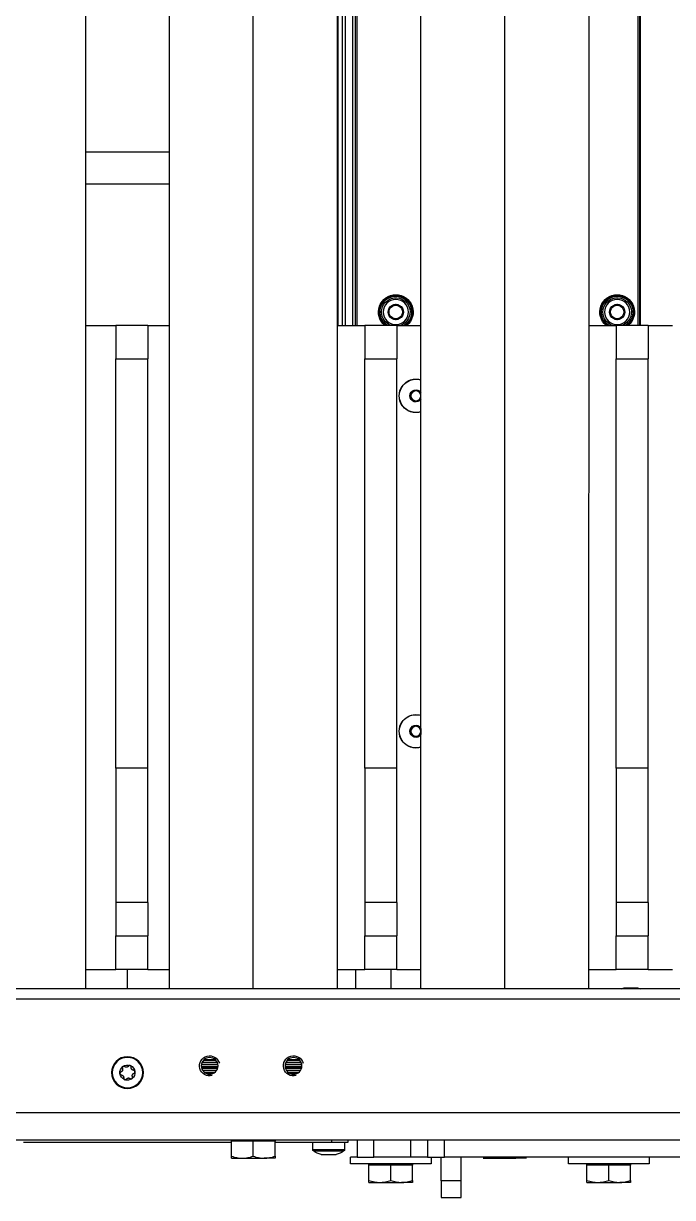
# Model space of a CAD drawing. Header units: millimetres. Extents: x -187347 to 135007, y -6415 to 292048.
# Drawn here: x -50336.9 to -50143.4, y 29559.1 to 29909.1 of the extents above; entities that cross this region are included whole.
import ezdxf

# ---------------------------------------------------------------- set-up
doc = ezdxf.new("R2010")
doc.units = ezdxf.units.MM
doc.header["$LTSCALE"] = 100
doc.layers.get('0').update_dxf_attribs({"lineweight": 18})
doc.layers.add('Layout CAT2', color=6, linetype='Continuous')

# ---------------------------------------------------------------- blocks, each defined once
blk = doc.blocks.new('25g245g2fd')
at = {"color": 0}
for p, q in [((21466.97, -2666.44), (21466.97, -2661.44)), ((21466.97, -2661.44), (21472.97, -2661.44)), ((21472.97, -2661.44), (21472.97, -2666.44)), ((21445.47, -2665.94), (21448.72, -2665.94)), ((21445.47, -2666.52), (21445.47, -2671.04)), ((21448.72, -2665.94), (21455.22, -2665.94)), ((21451.97, -2666.52), (21451.97, -2671.04)), ((21458.47, -2665.94), (21455.22, -2665.94)), ((21458.47, -2666.52), (21458.47, -2671.04)), ((21466.97, -2666.44), (21466.97, -2673.44)), ((21472.97, -2666.44), (21466.97, -2666.44)), ((21472.97, -2666.44), (21472.97, -2673.44)), ((21510.47, -2665.94), (21513.72, -2665.94)), ((21510.47, -2666.52), (21510.47, -2671.04)), ((21513.72, -2665.94), (21520.22, -2665.94)), ((21516.97, -2666.52), (21516.97, -2671.04)), ((21523.47, -2665.94), (21520.22, -2665.94)), ((21523.47, -2666.52), (21523.47, -2671.04)), ((21404.47, -2673.18), (21407.72, -2673.18)), ((21404.47, -2673.76), (21404.47, -2678.28)), ((21407.72, -2673.18), (21414.22, -2673.18)), ((21410.97, -2673.76), (21410.97, -2678.28)), ((21417.47, -2673.18), (21414.22, -2673.18)), ((21417.47, -2673.76), (21417.47, -2678.28)), ((21463.97, -2671.44), (21439.97, -2671.44)), ((21439.97, -2671.44), (21439.97, -2673.44)), ((21441.97, -2673.44), (21439.97, -2673.44)), ((21441.97, -2673.44), (21446.97, -2673.44)), ((21441.97, -2678.68), (21441.97, -2673.44)), ((21445.47, -2671.04), (21445.47, -2671.44)), ((21448.72, -2671.04), (21445.47, -2671.04)), ((21457.97, -2673.44), (21446.97, -2673.44)), ((21446.97, -2673.44), (21446.97, -2678.68)), ((21451.97, -2671.04), (21448.72, -2671.04)), ((21455.22, -2671.04), (21451.97, -2671.04)), ((21458.47, -2671.04), (21455.22, -2671.04)), ((21462.97, -2673.44), (21457.97, -2673.44)), ((21457.97, -2673.44), (21457.97, -2678.68)), ((21458.47, -2671.44), (21458.47, -2671.04)), ((21462.97, -2673.44), (21467.97, -2673.44)), ((21462.97, -2678.68), (21462.97, -2673.44)), ((21463.97, -2673.44), (21463.97, -2671.44)), ((21545.97, -2673.44), (21467.97, -2673.44)), ((21467.97, -2673.44), (21467.97, -2678.68)), ((21479.47, -2673.18), (21482.72, -2673.18)), ((21482.72, -2673.18), (21489.22, -2673.18)), ((21492.47, -2673.18), (21489.22, -2673.18)), ((21528.97, -2671.44), (21504.97, -2671.44)), ((21504.97, -2671.44), (21504.97, -2673.44)), ((21510.47, -2671.04), (21510.47, -2671.44)), ((21513.72, -2671.04), (21510.47, -2671.04)), ((21516.97, -2671.04), (21513.72, -2671.04)), ((21520.22, -2671.04), (21516.97, -2671.04)), ((21523.47, -2671.04), (21520.22, -2671.04)), ((21523.47, -2671.44), (21523.47, -2671.04)), ((21528.97, -2673.44), (21528.97, -2671.44)), ((21428.72, -2675.72), (21438.22, -2675.72)), ((21428.72, -2675.72), (21428.72, -2677.94)), ((21428.93, -2675.33), (21438.02, -2675.33)), ((21431.22, -2674.24), (21431.52, -2674.24)), ((21431.52, -2674.24), (21433.47, -2674.24)), ((21433.47, -2674.24), (21435.42, -2674.24)), ((21435.42, -2674.24), (21435.72, -2674.24)), ((21438.22, -2677.94), (21438.22, -2675.72)), ((21080.97, -2678.68), (21890.97, -2678.67)), ((21342.47, -2677.94), (21404.47, -2677.94)), ((21404.47, -2678.28), (21404.47, -2678.68)), ((21407.72, -2678.28), (21404.47, -2678.28)), ((21410.97, -2678.28), (21407.72, -2678.28)), ((21414.22, -2678.28), (21410.97, -2678.28)), ((21417.47, -2678.28), (21414.22, -2678.28)), ((21417.47, -2677.94), (21434.3, -2677.94)), ((21417.47, -2678.68), (21417.47, -2678.28)), ((21428.72, -2677.94), (21433.47, -2677.94)), ((21434.3, -2677.94), (21439.3, -2677.94)), ((21434.3, -2678.68), (21434.3, -2677.94)), ((21439.3, -2677.94), (21439.3, -2678.68)), ((21880.96, -2686.67), (21090.98, -2686.68)), ((21396.68, -2698.6), (21399.36, -2698.6)), ((21421.58, -2698.6), (21424.36, -2698.6)), ((21400.46, -2700.48), (21395.48, -2700.48)), ((21400.44, -2701.08), (21395.5, -2701.08)), ((21400.42, -2700.19), (21395.52, -2700.19)), ((21400.35, -2699.91), (21395.59, -2699.91)), ((21400.27, -2701.65), (21395.67, -2701.65)), ((21400.06, -2699.31), (21395.88, -2699.31)), ((21399.55, -2698.74), (21396.39, -2698.74)), ((21425.46, -2700.48), (21420.48, -2700.48)), ((21425.44, -2701.08), (21420.5, -2701.08)), ((21420.52, -2700.19), (21425.42, -2700.19)), ((21425.35, -2699.91), (21420.59, -2699.91)), ((21425.27, -2701.65), (21420.67, -2701.65)), ((21425.06, -2699.31), (21420.88, -2699.31)), ((21424.55, -2698.74), (21421.39, -2698.74)), ((21399.91, -2702.25), (21396.03, -2702.25)), ((21399.64, -2702.53), (21396.3, -2702.53)), ((21396.33, -2702.56), (21399.61, -2702.56)), ((21396.33, -2702.56), (21399.61, -2702.56)), ((21424.91, -2702.25), (21421.03, -2702.25)), ((21424.64, -2702.53), (21421.3, -2702.53)), ((21421.33, -2702.56), (21424.61, -2702.56)), ((21421.33, -2702.56), (21424.61, -2702.56)), ((21083.97, -2720.68), (21887.97, -2720.67)), ((21889.47, -2723.67), (21082.47, -2723.68)), ((21360.98, -3362.68), (21360.97, -2723.68)), ((21373.47, -2723.68), (21373.47, -2729.44)), ((21385.97, -2723.68), (21385.98, -3362.68)), ((21410.97, -2723.68), (21410.98, -3362.68)), ((21435.98, -3362.68), (21435.97, -2723.68)), ((21441.47, -2729.44), (21441.47, -2723.68)), ((21451.97, -2729.44), (21451.97, -2723.68)), ((21460.97, -2723.68), (21460.98, -3362.68)), ((21485.97, -2723.68), (21485.98, -3362.68)), ((21510.98, -3362.68), (21510.97, -2723.68)), ((21521.22, -2723.88), (21521.46, -2723.88)), ((21523.35, -2723.88), (21521.46, -2723.88)), ((21525.35, -2723.88), (21523.35, -2723.88)), ((21525.72, -2723.88), (21525.35, -2723.88)), ((21360.97, -2729.44), (21370.01, -2729.44)), ((21379.53, -2729.44), (21370, -2729.44)), ((21370, -2729.44), (21370, -2739.44)), ((21379.53, -2729.44), (21385.97, -2729.44)), ((21379.53, -2729.44), (21379.53, -2739.44)), ((21435.98, -2729.44), (21444.21, -2729.44)), ((21453.74, -2729.44), (21444.21, -2729.44)), ((21444.21, -2729.44), (21444.21, -2739.44)), ((21453.74, -2729.44), (21460.98, -2729.44)), ((21453.74, -2729.44), (21453.74, -2739.44)), ((21510.97, -2729.44), (21519.21, -2729.44)), ((21528.74, -2729.44), (21519.21, -2729.44)), ((21519.21, -2729.44), (21519.21, -2739.44)), ((21528.73, -2729.44), (21535.97, -2729.44)), ((21528.74, -2729.44), (21528.74, -2739.44)), ((21370, -2749.44), (21370, -2739.44)), ((21370, -2739.44), (21379.53, -2739.44)), ((21379.53, -2749.44), (21379.53, -2739.44)), ((21444.21, -2739.44), (21453.74, -2739.44)), ((21444.21, -2749.44), (21444.21, -2739.44)), ((21453.74, -2749.44), (21453.74, -2739.44)), ((21519.21, -2739.44), (21528.74, -2739.44)), ((21519.21, -2749.44), (21519.21, -2739.44)), ((21528.74, -2749.44), (21528.74, -2739.44)), ((21370, -2789.44), (21370, -2749.44)), ((21379.53, -2749.44), (21370, -2749.44)), ((21379.53, -2749.44), (21379.53, -2789.44)), ((21444.21, -2789.44), (21444.21, -2749.44)), ((21453.74, -2749.44), (21444.21, -2749.44)), ((21453.74, -2749.44), (21453.74, -2789.44)), ((21519.21, -2789.44), (21519.21, -2749.44)), ((21528.74, -2749.44), (21519.21, -2749.44)), ((21528.74, -2749.44), (21528.74, -2789.44)), ((21370, -2789.44), (21370, -2911.44)), ((21379.53, -2789.44), (21370, -2789.44)), ((21379.53, -2789.44), (21379.53, -2911.44)), ((21444.21, -2789.44), (21444.21, -2911.44)), ((21453.74, -2789.44), (21444.21, -2789.44)), ((21453.74, -2789.44), (21453.74, -2911.44)), ((21519.21, -2789.44), (21519.21, -2911.44)), ((21528.74, -2789.44), (21519.21, -2789.44)), ((21528.74, -2789.44), (21528.74, -2911.44)), ((21370, -2921.44), (21370, -2911.44)), ((21370, -2911.44), (21379.53, -2911.44)), ((21379.53, -2921.44), (21379.53, -2911.44)), ((21444.21, -2921.44), (21444.21, -2911.44)), ((21444.21, -2911.44), (21453.74, -2911.44)), ((21453.74, -2921.44), (21453.74, -2911.44)), ((21519.21, -2921.44), (21519.21, -2911.44)), ((21519.21, -2911.44), (21528.74, -2911.44)), ((21528.74, -2921.44), (21528.74, -2911.44)), ((21360.98, -2921.44), (21370.01, -2921.44)), ((21379.53, -2921.44), (21370, -2921.44)), ((21379.53, -2921.44), (21385.98, -2921.44)), ((21435.98, -2921.44), (21444.21, -2921.44)), ((21436.32, -2921.44), (21436.32, -3366.91)), ((21437.62, -2921.44), (21437.62, -3366.91)), ((21438.47, -2921.44), (21438.47, -3366.91)), ((21440.62, -2921.44), (21440.62, -3366.91)), ((21441.47, -2921.44), (21441.47, -3366.9)), ((21441.97, -2921.44), (21441.97, -3366.9)), ((21453.74, -2921.44), (21444.21, -2921.44)), ((21453.74, -2921.44), (21460.98, -2921.44)), ((21510.97, -2921.44), (21519.21, -2921.44)), ((21528.74, -2921.44), (21519.21, -2921.44)), ((21525.77, -2921.44), (21525.77, -3366.9)), ((21526.27, -2921.44), (21526.27, -3366.9)), ((21526.47, -2921.44), (21526.47, -3366.9)), ((21528.73, -2921.44), (21535.97, -2921.44)), ((21451.51, -2924.26), (21451.47, -2924.28)), ((21451.47, -2924.28), (21451.47, -2924.32)), ((21453.47, -2923.13), (21453.44, -2923.15)), ((21453.51, -2923.15), (21453.47, -2923.13)), ((21455.47, -2924.28), (21455.44, -2924.26)), ((21455.47, -2924.32), (21455.47, -2924.28)), ((21517.51, -2924.26), (21517.47, -2924.28)), ((21517.47, -2924.28), (21517.47, -2924.32)), ((21519.47, -2923.13), (21519.44, -2923.15)), ((21519.51, -2923.15), (21519.47, -2923.13)), ((21521.47, -2924.28), (21521.44, -2924.26)), ((21521.47, -2924.32), (21521.47, -2924.28)), ((21451.47, -2926.55), (21451.47, -2926.59)), ((21451.47, -2926.59), (21451.51, -2926.61)), ((21453.44, -2927.73), (21453.47, -2927.75)), ((21453.47, -2927.75), (21453.51, -2927.73)), ((21455.44, -2926.61), (21455.47, -2926.59)), ((21455.47, -2926.59), (21455.47, -2926.55)), ((21517.47, -2926.55), (21517.47, -2926.59)), ((21517.47, -2926.59), (21517.51, -2926.61)), ((21519.44, -2927.73), (21519.47, -2927.75)), ((21519.47, -2927.75), (21519.51, -2927.73)), ((21521.44, -2926.61), (21521.47, -2926.59)), ((21521.47, -2926.59), (21521.47, -2926.55)), ((21360.98, -2963.67), (21385.97, -2963.67)), ((21360.98, -2973.2), (21385.97, -2973.2))]:
    blk.add_line(p, q, dxfattribs=at)
for centre, radius in [((21373.47, -2698.68), 4.75), ((21373.47, -2698.68), 4.54), ((21397.97, -2700.68), 2.5), ((21422.97, -2700.68), 2.5), ((21459.47, -2800.44), 1.49), ((21459.47, -2900.44), 1.49), ((21453.47, -2925.44), 3.75), ((21519.47, -2925.44), 3.75)]:
    blk.add_circle(centre, radius, dxfattribs=at)
for centre, radius, start, end in [((21429.2, -2675.72), 0.475, 124.6183, 180), ((21433.47, -2681.92), 8, 106.3348, 124.6183), ((21433.47, -2681.92), 8, 55.3817, 73.6652), ((21437.75, -2675.72), 0.475, 0, 55.3817), ((21373.47, -2698.68), 2.25, 172.5231, 232.5231), ((21373.47, -2698.68), 2.25, 112.5231, 172.5231), ((21373.47, -2698.68), 2.25, 52.5231, 112.5231), ((21373.47, -2698.68), 2.25, 352.5231, 52.5231), ((21397.97, -2700.68), 3, 75, 345), ((21422.97, -2700.68), 3, 75, 345), ((21373.47, -2698.68), 2.25, 232.5231, 292.5231), ((21373.47, -2698.68), 2.25, 292.5231, 352.5231), ((21523.47, -2716.2), 8, 249.1696, 253.6656), ((21523.47, -2716.2), 8, 286.3352, 290.8313), ((21459.47, -2800.44), 5, 72.5681, 287.4319), ((21459.47, -2800.44), 4.95, 72.3769, 180), ((21459.47, -2800.44), 1.82, 34.5375, 325.4625), ((21459.47, -2800.44), 4.95, 180, 287.6231), ((21459.47, -2900.44), 5, 72.5569, 287.4431), ((21459.47, -2900.44), 4.95, 72.3712, 180), ((21459.47, -2900.44), 4.95, 180, 287.6288), ((21459.47, -2900.44), 1.82, 34.4925, 325.5075), ((21453.47, -2925.44), 5.17, 129.3525, 270), ((21453.47, -2925.44), 5, 126.8663, 270), ((21453.47, -2925.44), 4.7, 121.6688, 270), ((21453.47, -2925.44), 4.25, 180, 70.245), ((21453.47, -2925.44), 4.25, 109.7494, 180), ((21453.47, -2925.44), 4.7, 270, 58.3312), ((21453.47, -2925.44), 5, 270, 53.1337), ((21453.47, -2925.44), 5.17, 270, 50.6475), ((21519.47, -2925.44), 5.17, 129.3525, 270), ((21519.47, -2925.44), 5, 126.8663, 270), ((21519.47, -2925.44), 4.7, 121.6688, 270), ((21519.47, -2925.44), 4.25, 180, 70.245), ((21519.47, -2925.44), 4.25, 109.7494, 180), ((21519.47, -2925.44), 4.7, 270, 58.3312), ((21519.47, -2925.44), 5, 270, 53.1337), ((21519.47, -2925.44), 5.17, 270, 50.6475), ((21453.47, -2925.44), 2.29, 150.8518, 209.1482), ((21453.47, -2925.44), 2, 120, 180), ((21453.47, -2925.44), 2, 180, 240), ((21453.47, -2925.44), 2.29, 90.8518, 149.1482), ((21453.47, -2925.44), 2, 60, 120), ((21453.47, -2925.44), 2.29, 30.8518, 89.1482), ((21453.47, -2925.44), 2, 0, 60), ((21453.47, -2925.44), 2, 300, 0), ((21453.47, -2925.44), 2.29, 330.8518, 29.1482), ((21519.47, -2925.44), 2.29, 150.8518, 209.1482), ((21519.47, -2925.44), 2, 120, 180), ((21519.47, -2925.44), 2, 180, 240), ((21519.47, -2925.44), 2.29, 90.8518, 149.1482), ((21519.47, -2925.44), 2, 60, 120), ((21519.47, -2925.44), 2.29, 30.8518, 89.1482), ((21519.47, -2925.44), 2, 0, 60), ((21519.47, -2925.44), 2, 300, 0), ((21519.47, -2925.44), 2.29, 330.8518, 29.1482), ((21453.47, -2925.44), 2.29, 210.8518, 269.1482), ((21453.47, -2925.44), 2, 240, 300), ((21453.47, -2925.44), 2.29, 270.8518, 329.1482), ((21519.47, -2925.44), 2.29, 210.8518, 269.1482), ((21519.47, -2925.44), 2, 240, 300), ((21519.47, -2925.44), 2.29, 270.8518, 329.1482)]:
    blk.add_arc(centre, radius, start, end, dxfattribs=at)
for points, knots in [([(21445.47, -2666.52), (21446, -2666.34), (21446.54, -2666.2), (21447.35, -2666.04), (21447.62, -2666), (21448.17, -2665.95), (21448.44, -2665.94), (21448.72, -2665.94)], [0, 0, 0, 0, 0.5, 0.5, 0.75, 0.75, 1, 1, 1, 1]), ([(21445.47, -2665.94), (21445.47, -2665.94), (21445.47, -2665.95), (21445.47, -2666), (21445.47, -2666.04), (21445.47, -2666.14), (21445.47, -2666.21), (21445.47, -2666.35), (21445.47, -2666.43), (21445.47, -2666.52)], [0, 0, 0, 0, 0.25, 0.25, 0.5, 0.5, 0.75, 0.75, 1, 1, 1, 1]), ([(21448.72, -2665.94), (21448.79, -2665.94), (21448.86, -2665.94), (21449, -2665.94), (21449.07, -2665.94), (21449.27, -2665.95), (21449.41, -2665.96), (21449.82, -2666), (21450.09, -2666.04), (21450.91, -2666.2), (21451.44, -2666.34), (21451.97, -2666.52)], [0, 0, 0, 0, 0.0625, 0.0625, 0.125, 0.125, 0.25, 0.25, 0.5, 0.5, 1, 1, 1, 1]), ([(21451.97, -2666.52), (21452.5, -2666.34), (21453.04, -2666.2), (21453.85, -2666.04), (21454.12, -2666), (21454.67, -2665.95), (21454.94, -2665.94), (21455.22, -2665.94)], [0, 0, 0, 0, 0.5, 0.5, 0.75, 0.75, 1, 1, 1, 1]), ([(21455.22, -2665.94), (21455.29, -2665.94), (21455.36, -2665.94), (21455.5, -2665.94), (21455.57, -2665.94), (21455.77, -2665.95), (21455.91, -2665.96), (21456.32, -2666), (21456.59, -2666.04), (21457.41, -2666.2), (21457.94, -2666.34), (21458.47, -2666.52)], [0, 0, 0, 0, 0.0625, 0.0625, 0.125, 0.125, 0.25, 0.25, 0.5, 0.5, 1, 1, 1, 1]), ([(21458.47, -2666.52), (21458.47, -2666.43), (21458.47, -2666.35), (21458.47, -2666.21), (21458.47, -2666.14), (21458.47, -2666.04), (21458.47, -2666), (21458.47, -2665.95), (21458.47, -2665.94), (21458.47, -2665.94)], [0, 0, 0, 0, 0.250359, 0.250359, 0.500718, 0.500718, 0.751077, 0.751077, 1, 1, 1, 1]), ([(21510.47, -2665.94), (21510.47, -2665.94), (21510.47, -2665.95), (21510.47, -2666), (21510.47, -2666.04), (21510.47, -2666.14), (21510.47, -2666.21), (21510.47, -2666.35), (21510.47, -2666.43), (21510.47, -2666.52)], [0, 0, 0, 0, 0.25, 0.25, 0.5, 0.5, 0.75, 0.75, 1, 1, 1, 1]), ([(21510.47, -2666.52), (21511, -2666.34), (21511.54, -2666.2), (21512.35, -2666.04), (21512.62, -2666), (21513.17, -2665.95), (21513.44, -2665.94), (21513.72, -2665.94)], [0, 0, 0, 0, 0.5, 0.5, 0.75, 0.75, 1, 1, 1, 1]), ([(21513.72, -2665.94), (21513.79, -2665.94), (21513.86, -2665.94), (21514, -2665.94), (21514.07, -2665.94), (21514.27, -2665.95), (21514.41, -2665.96), (21514.82, -2666), (21515.09, -2666.04), (21515.91, -2666.2), (21516.44, -2666.34), (21516.97, -2666.52)], [0, 0, 0, 0, 0.0625, 0.0625, 0.125, 0.125, 0.25, 0.25, 0.5, 0.5, 1, 1, 1, 1]), ([(21516.97, -2666.52), (21517.5, -2666.34), (21518.04, -2666.2), (21518.85, -2666.04), (21519.12, -2666), (21519.67, -2665.95), (21519.94, -2665.94), (21520.22, -2665.94)], [0, 0, 0, 0, 0.5, 0.5, 0.75, 0.75, 1, 1, 1, 1]), ([(21520.22, -2665.94), (21520.29, -2665.94), (21520.36, -2665.94), (21520.5, -2665.94), (21520.57, -2665.94), (21520.77, -2665.95), (21520.91, -2665.96), (21521.32, -2666), (21521.59, -2666.04), (21522.41, -2666.2), (21522.94, -2666.34), (21523.47, -2666.52)], [0, 0, 0, 0, 0.0625, 0.0625, 0.125, 0.125, 0.25, 0.25, 0.5, 0.5, 1, 1, 1, 1]), ([(21523.47, -2666.52), (21523.47, -2666.43), (21523.47, -2666.35), (21523.47, -2666.21), (21523.47, -2666.14), (21523.47, -2666.04), (21523.47, -2666), (21523.47, -2665.95), (21523.47, -2665.94), (21523.47, -2665.94)], [0, 0, 0, 0, 0.250359, 0.250359, 0.500718, 0.500718, 0.751077, 0.751077, 1, 1, 1, 1]), ([(21404.47, -2673.18), (21404.47, -2673.18), (21404.47, -2673.19), (21404.47, -2673.24), (21404.47, -2673.28), (21404.47, -2673.38), (21404.47, -2673.44), (21404.47, -2673.59), (21404.47, -2673.67), (21404.47, -2673.76)], [0, 0, 0, 0, 0.25, 0.25, 0.5, 0.5, 0.75, 0.75, 1, 1, 1, 1]), ([(21404.47, -2673.76), (21405, -2673.58), (21405.54, -2673.43), (21406.35, -2673.28), (21406.62, -2673.24), (21407.17, -2673.19), (21407.44, -2673.18), (21407.72, -2673.18)], [0, 0, 0, 0, 0.5, 0.5, 0.75, 0.75, 1, 1, 1, 1]), ([(21407.72, -2673.18), (21407.79, -2673.18), (21407.86, -2673.18), (21408, -2673.18), (21408.07, -2673.18), (21408.27, -2673.19), (21408.41, -2673.2), (21408.82, -2673.24), (21409.09, -2673.28), (21409.91, -2673.43), (21410.44, -2673.58), (21410.97, -2673.76)], [0, 0, 0, 0, 0.0625, 0.0625, 0.125, 0.125, 0.25, 0.25, 0.5, 0.5, 1, 1, 1, 1]), ([(21410.97, -2673.76), (21411.5, -2673.58), (21412.04, -2673.43), (21412.85, -2673.28), (21413.12, -2673.24), (21413.67, -2673.19), (21413.94, -2673.18), (21414.22, -2673.18)], [0, 0, 0, 0, 0.5, 0.5, 0.75, 0.75, 1, 1, 1, 1]), ([(21414.22, -2673.18), (21414.29, -2673.18), (21414.36, -2673.18), (21414.5, -2673.18), (21414.57, -2673.18), (21414.77, -2673.19), (21414.91, -2673.2), (21415.32, -2673.24), (21415.59, -2673.28), (21416.41, -2673.43), (21416.94, -2673.58), (21417.47, -2673.76)], [0, 0, 0, 0, 0.0625, 0.0625, 0.125, 0.125, 0.25, 0.25, 0.5, 0.5, 1, 1, 1, 1]), ([(21417.47, -2673.76), (21417.47, -2673.67), (21417.47, -2673.59), (21417.47, -2673.44), (21417.47, -2673.38), (21417.47, -2673.28), (21417.47, -2673.24), (21417.47, -2673.19), (21417.47, -2673.18), (21417.47, -2673.18)], [0, 0, 0, 0, 0.250359, 0.250359, 0.500718, 0.500718, 0.751077, 0.751077, 1, 1, 1, 1]), ([(21371.53, -2698.86), (21371.5, -2698.85), (21371.48, -2698.84), (21371.44, -2698.82), (21371.42, -2698.81), (21371.39, -2698.78), (21371.38, -2698.78), (21371.37, -2698.76), (21371.36, -2698.75), (21371.33, -2698.72), (21371.32, -2698.7), (21371.3, -2698.67), (21371.29, -2698.66), (21371.28, -2698.64), (21371.27, -2698.63), (21371.26, -2698.59), (21371.25, -2698.57), (21371.24, -2698.53), (21371.24, -2698.51), (21371.24, -2698.49), (21371.24, -2698.48), (21371.23, -2698.44), (21371.24, -2698.41), (21371.24, -2698.38)], [0, 0, 0, 0, 0.125, 0.125, 0.25, 0.25, 0.3125, 0.3125, 0.375, 0.375, 0.5, 0.5, 0.5625, 0.5625, 0.625, 0.625, 0.75, 0.75, 0.8125, 0.8125, 0.875, 0.875, 1, 1, 1, 1]), ([(21371.24, -2698.38), (21371.24, -2698.37), (21371.24, -2698.36), (21371.25, -2698.33), (21371.25, -2698.32), (21371.26, -2698.28), (21371.27, -2698.26), (21371.29, -2698.22), (21371.3, -2698.21), (21371.31, -2698.19), (21371.33, -2698.17), (21371.34, -2698.15), (21371.36, -2698.13), (21371.37, -2698.12), (21371.4, -2698.1), (21371.42, -2698.08), (21371.45, -2698.06), (21371.46, -2698.05), (21371.48, -2698.04), (21371.49, -2698.04), (21371.52, -2698.02), (21371.55, -2698.01), (21371.58, -2698), (21371.59, -2698), (21371.62, -2698), (21371.63, -2698), (21371.64, -2697.99)], [0, 0, 0, 0, 0.0625, 0.0625, 0.125, 0.125, 0.25, 0.25, 0.3125, 0.3125, 0.375, 0.4375, 0.4375, 0.5, 0.5, 0.625, 0.625, 0.6875, 0.6875, 0.75, 0.75, 0.875, 0.875, 0.9375, 0.9375, 1, 1, 1, 1]), ([(21371.64, -2697.99), (21371.69, -2697.99), (21371.74, -2697.98), (21371.81, -2697.96), (21371.84, -2697.95), (21371.87, -2697.93), (21371.89, -2697.93), (21371.91, -2697.92), (21371.92, -2697.91), (21371.98, -2697.88), (21372.03, -2697.85), (21372.08, -2697.8), (21372.09, -2697.79), (21372.11, -2697.77), (21372.14, -2697.75), (21372.17, -2697.71), (21372.19, -2697.68), (21372.2, -2697.67), (21372.22, -2697.65), (21372.22, -2697.63), (21372.25, -2697.6), (21372.27, -2697.55), (21372.29, -2697.5), (21372.31, -2697.46), (21372.31, -2697.45), (21372.32, -2697.42), (21372.32, -2697.41), (21372.33, -2697.37), (21372.34, -2697.34), (21372.34, -2697.3), (21372.34, -2697.29), (21372.34, -2697.26), (21372.35, -2697.25), (21372.35, -2697.19), (21372.34, -2697.14), (21372.34, -2697.09)], [0, 0, 0, 0, 0.125, 0.125, 0.1875, 0.1875, 0.21875, 0.21875, 0.25, 0.25, 0.375, 0.375, 0.40625, 0.40625, 0.4375, 0.5, 0.5, 0.53125, 0.53125, 0.5625, 0.5625, 0.625, 0.6875, 0.6875, 0.71875, 0.71875, 0.75, 0.75, 0.8125, 0.8125, 0.84375, 0.84375, 0.875, 0.875, 1, 1, 1, 1]), ([(21372.34, -2697.09), (21372.33, -2697.06), (21372.33, -2697.04), (21372.33, -2696.99), (21372.33, -2696.97), (21372.34, -2696.93), (21372.34, -2696.92), (21372.35, -2696.9), (21372.35, -2696.88), (21372.36, -2696.85), (21372.37, -2696.83), (21372.39, -2696.79), (21372.4, -2696.78), (21372.41, -2696.76), (21372.42, -2696.75), (21372.44, -2696.72), (21372.46, -2696.7), (21372.49, -2696.67), (21372.5, -2696.67), (21372.52, -2696.65), (21372.53, -2696.64), (21372.56, -2696.62), (21372.58, -2696.61), (21372.61, -2696.6)], [0, 0, 0, 0, 0.125, 0.125, 0.25, 0.25, 0.3125, 0.3125, 0.375, 0.375, 0.5, 0.5, 0.5625, 0.5625, 0.625, 0.625, 0.75, 0.75, 0.8125, 0.8125, 0.875, 0.875, 1, 1, 1, 1]), ([(21372.61, -2696.6), (21372.62, -2696.59), (21372.63, -2696.59), (21372.66, -2696.58), (21372.67, -2696.58), (21372.71, -2696.57), (21372.74, -2696.57), (21372.77, -2696.56), (21372.79, -2696.56), (21372.81, -2696.56), (21372.84, -2696.57), (21372.86, -2696.57), (21372.89, -2696.58), (21372.9, -2696.58), (21372.94, -2696.59), (21372.96, -2696.6), (21372.99, -2696.62), (21373, -2696.62), (21373.03, -2696.64), (21373.04, -2696.64), (21373.06, -2696.66), (21373.08, -2696.68), (21373.11, -2696.7), (21373.12, -2696.71), (21373.13, -2696.73), (21373.14, -2696.74), (21373.15, -2696.75)], [0, 0, 0, 0, 0.0625, 0.0625, 0.125, 0.125, 0.25, 0.25, 0.3125, 0.3125, 0.375, 0.4375, 0.4375, 0.5, 0.5, 0.625, 0.625, 0.6875, 0.6875, 0.75, 0.75, 0.875, 0.875, 0.9375, 0.9375, 1, 1, 1, 1]), ([(21373.15, -2696.75), (21373.17, -2696.79), (21373.21, -2696.83), (21373.26, -2696.88), (21373.28, -2696.9), (21373.32, -2696.92), (21373.33, -2696.93), (21373.35, -2696.94), (21373.36, -2696.95), (21373.42, -2696.99), (21373.46, -2697.01), (21373.53, -2697.03), (21373.54, -2697.04), (21373.57, -2697.05), (21373.61, -2697.06), (21373.65, -2697.07), (21373.69, -2697.07), (21373.71, -2697.07), (21373.74, -2697.07), (21373.75, -2697.08), (21373.79, -2697.08), (21373.85, -2697.08), (21373.9, -2697.07), (21373.94, -2697.06), (21373.96, -2697.06), (21373.98, -2697.05), (21374, -2697.05), (21374.03, -2697.04), (21374.06, -2697.03), (21374.1, -2697.01), (21374.11, -2697.01), (21374.13, -2697), (21374.14, -2696.99), (21374.2, -2696.96), (21374.24, -2696.93), (21374.28, -2696.9)], [0, 0, 0, 0, 0.125, 0.125, 0.1875, 0.1875, 0.21875, 0.21875, 0.25, 0.25, 0.375, 0.375, 0.40625, 0.40625, 0.4375, 0.5, 0.5, 0.53125, 0.53125, 0.5625, 0.5625, 0.625, 0.6875, 0.6875, 0.71875, 0.71875, 0.75, 0.75, 0.8125, 0.8125, 0.84375, 0.84375, 0.875, 0.875, 1, 1, 1, 1]), ([(21374.28, -2696.9), (21374.3, -2696.88), (21374.32, -2696.87), (21374.36, -2696.85), (21374.38, -2696.84), (21374.42, -2696.82), (21374.43, -2696.82), (21374.45, -2696.81), (21374.46, -2696.81), (21374.5, -2696.8), (21374.52, -2696.8), (21374.56, -2696.8), (21374.57, -2696.8), (21374.6, -2696.8), (21374.61, -2696.8), (21374.65, -2696.81), (21374.68, -2696.81), (21374.71, -2696.82), (21374.72, -2696.83), (21374.75, -2696.84), (21374.76, -2696.84), (21374.8, -2696.86), (21374.82, -2696.87), (21374.84, -2696.89)], [0, 0, 0, 0, 0.125, 0.125, 0.25, 0.25, 0.3125, 0.3125, 0.375, 0.375, 0.5, 0.5, 0.5625, 0.5625, 0.625, 0.625, 0.75, 0.75, 0.8125, 0.8125, 0.875, 0.875, 1, 1, 1, 1]), ([(21374.84, -2696.89), (21374.85, -2696.9), (21374.86, -2696.91), (21374.88, -2696.93), (21374.89, -2696.93), (21374.92, -2696.96), (21374.93, -2696.98), (21374.95, -2697.02), (21374.96, -2697.03), (21374.97, -2697.05), (21374.98, -2697.07), (21374.99, -2697.1), (21375, -2697.12), (21375, -2697.14), (21375.01, -2697.17), (21375.01, -2697.2), (21375.02, -2697.23), (21375.02, -2697.25), (21375.02, -2697.27), (21375.01, -2697.28), (21375.01, -2697.32), (21375.01, -2697.34), (21375, -2697.38), (21374.99, -2697.39), (21374.99, -2697.41), (21374.98, -2697.42), (21374.98, -2697.43)], [0, 0, 0, 0, 0.0625, 0.0625, 0.125, 0.125, 0.25, 0.25, 0.3125, 0.3125, 0.375, 0.4375, 0.4375, 0.5, 0.5, 0.625, 0.625, 0.6875, 0.6875, 0.75, 0.75, 0.875, 0.875, 0.9375, 0.9375, 1, 1, 1, 1]), ([(21374.98, -2697.43), (21374.96, -2697.48), (21374.94, -2697.53), (21374.92, -2697.6), (21374.92, -2697.63), (21374.91, -2697.67), (21374.91, -2697.68), (21374.91, -2697.7), (21374.91, -2697.72), (21374.91, -2697.78), (21374.91, -2697.84), (21374.92, -2697.91), (21374.93, -2697.92), (21374.93, -2697.95), (21374.94, -2697.99), (21374.96, -2698.03), (21374.97, -2698.07), (21374.98, -2698.08), (21374.99, -2698.11), (21375, -2698.12), (21375.02, -2698.16), (21375.05, -2698.2), (21375.08, -2698.25), (21375.11, -2698.28), (21375.12, -2698.29), (21375.13, -2698.31), (21375.16, -2698.34), (21375.19, -2698.36), (21375.22, -2698.39), (21375.23, -2698.39), (21375.26, -2698.41), (21375.27, -2698.42), (21375.32, -2698.45), (21375.37, -2698.47), (21375.41, -2698.49)], [0, 0, 0, 0, 0.125, 0.125, 0.1875, 0.1875, 0.21875, 0.21875, 0.25, 0.25, 0.375, 0.375, 0.40625, 0.40625, 0.4375, 0.5, 0.5, 0.53125, 0.53125, 0.5625, 0.5625, 0.625, 0.6875, 0.6875, 0.71875, 0.71875, 0.75, 0.8125, 0.8125, 0.84375, 0.84375, 0.875, 0.875, 1, 1, 1, 1]), ([(21375.41, -2698.49), (21375.44, -2698.5), (21375.46, -2698.51), (21375.5, -2698.53), (21375.52, -2698.55), (21375.55, -2698.57), (21375.56, -2698.58), (21375.57, -2698.59), (21375.58, -2698.6), (21375.61, -2698.63), (21375.62, -2698.65), (21375.64, -2698.68), (21375.65, -2698.69), (21375.66, -2698.72), (21375.67, -2698.73), (21375.68, -2698.76), (21375.69, -2698.79), (21375.7, -2698.83), (21375.7, -2698.84), (21375.7, -2698.86), (21375.7, -2698.88), (21375.71, -2698.92), (21375.7, -2698.94), (21375.7, -2698.97)], [0, 0, 0, 0, 0.125, 0.125, 0.25, 0.25, 0.3125, 0.3125, 0.375, 0.375, 0.5, 0.5, 0.5625, 0.5625, 0.625, 0.625, 0.75, 0.75, 0.8125, 0.8125, 0.875, 0.875, 1, 1, 1, 1]), ([(21371.96, -2699.92), (21371.98, -2699.88), (21372, -2699.83), (21372.02, -2699.75), (21372.02, -2699.73), (21372.03, -2699.69), (21372.03, -2699.67), (21372.03, -2699.65), (21372.03, -2699.63), (21372.03, -2699.57), (21372.03, -2699.51), (21372.02, -2699.45), (21372.02, -2699.43), (21372.01, -2699.4), (21372, -2699.36), (21371.98, -2699.32), (21371.97, -2699.29), (21371.96, -2699.27), (21371.95, -2699.25), (21371.94, -2699.23), (21371.92, -2699.2), (21371.89, -2699.15), (21371.86, -2699.11), (21371.83, -2699.08), (21371.82, -2699.07), (21371.81, -2699.05), (21371.78, -2699.02), (21371.75, -2698.99), (21371.72, -2698.97), (21371.71, -2698.96), (21371.68, -2698.94), (21371.67, -2698.94), (21371.62, -2698.9), (21371.57, -2698.88), (21371.53, -2698.86)], [0, 0, 0, 0, 0.125, 0.125, 0.1875, 0.1875, 0.21875, 0.21875, 0.25, 0.25, 0.375, 0.375, 0.40625, 0.40625, 0.4375, 0.5, 0.5, 0.53125, 0.53125, 0.5625, 0.5625, 0.625, 0.6875, 0.6875, 0.71875, 0.71875, 0.75, 0.8125, 0.8125, 0.84375, 0.84375, 0.875, 0.875, 1, 1, 1, 1]), ([(21372.1, -2700.46), (21372.09, -2700.45), (21372.08, -2700.45), (21372.06, -2700.43), (21372.05, -2700.42), (21372.03, -2700.39), (21372.01, -2700.37), (21371.99, -2700.34), (21371.98, -2700.32), (21371.97, -2700.3), (21371.96, -2700.28), (21371.95, -2700.25), (21371.94, -2700.23), (21371.94, -2700.22), (21371.93, -2700.18), (21371.93, -2700.16), (21371.93, -2700.12), (21371.92, -2700.11), (21371.93, -2700.08), (21371.93, -2700.07), (21371.93, -2700.03), (21371.93, -2700.01), (21371.94, -2699.98), (21371.95, -2699.96), (21371.96, -2699.94), (21371.96, -2699.93), (21371.96, -2699.92)], [0, 0, 0, 0, 0.0625, 0.0625, 0.125, 0.125, 0.25, 0.25, 0.3125, 0.3125, 0.375, 0.4375, 0.4375, 0.5, 0.5, 0.625, 0.625, 0.6875, 0.6875, 0.75, 0.75, 0.875, 0.875, 0.9375, 0.9375, 1, 1, 1, 1]), ([(21372.66, -2700.45), (21372.64, -2700.47), (21372.62, -2700.48), (21372.58, -2700.51), (21372.56, -2700.52), (21372.53, -2700.53), (21372.51, -2700.53), (21372.49, -2700.54), (21372.48, -2700.54), (21372.44, -2700.55), (21372.42, -2700.55), (21372.38, -2700.56), (21372.37, -2700.56), (21372.34, -2700.55), (21372.33, -2700.55), (21372.29, -2700.55), (21372.27, -2700.54), (21372.23, -2700.53), (21372.22, -2700.53), (21372.19, -2700.52), (21372.18, -2700.51), (21372.14, -2700.49), (21372.12, -2700.48), (21372.1, -2700.46)], [0, 0, 0, 0, 0.125, 0.125, 0.25, 0.25, 0.3125, 0.3125, 0.375, 0.375, 0.5, 0.5, 0.5625, 0.5625, 0.625, 0.625, 0.75, 0.75, 0.8125, 0.8125, 0.875, 0.875, 1, 1, 1, 1]), ([(21373.8, -2700.6), (21373.77, -2700.56), (21373.73, -2700.52), (21373.68, -2700.47), (21373.66, -2700.45), (21373.63, -2700.43), (21373.61, -2700.42), (21373.59, -2700.41), (21373.58, -2700.4), (21373.52, -2700.37), (21373.48, -2700.34), (21373.41, -2700.32), (21373.4, -2700.31), (21373.37, -2700.31), (21373.33, -2700.3), (21373.29, -2700.29), (21373.25, -2700.28), (21373.23, -2700.28), (21373.2, -2700.28), (21373.19, -2700.28), (21373.15, -2700.28), (21373.09, -2700.28), (21373.04, -2700.29), (21373, -2700.29), (21372.98, -2700.3), (21372.96, -2700.3), (21372.94, -2700.31), (21372.91, -2700.32), (21372.88, -2700.33), (21372.85, -2700.34), (21372.83, -2700.35), (21372.81, -2700.36), (21372.8, -2700.36), (21372.74, -2700.39), (21372.7, -2700.42), (21372.66, -2700.45)], [0, 0, 0, 0, 0.125, 0.125, 0.1875, 0.1875, 0.21875, 0.21875, 0.25, 0.25, 0.375, 0.375, 0.40625, 0.40625, 0.4375, 0.5, 0.5, 0.53125, 0.53125, 0.5625, 0.5625, 0.625, 0.6875, 0.6875, 0.71875, 0.71875, 0.75, 0.75, 0.8125, 0.8125, 0.84375, 0.84375, 0.875, 0.875, 1, 1, 1, 1]), ([(21374.33, -2700.75), (21374.32, -2700.76), (21374.31, -2700.76), (21374.28, -2700.77), (21374.27, -2700.78), (21374.23, -2700.78), (21374.21, -2700.79), (21374.17, -2700.79), (21374.15, -2700.79), (21374.13, -2700.79), (21374.1, -2700.79), (21374.08, -2700.78), (21374.05, -2700.78), (21374.04, -2700.77), (21374, -2700.76), (21373.98, -2700.75), (21373.95, -2700.74), (21373.94, -2700.73), (21373.92, -2700.72), (21373.91, -2700.71), (21373.88, -2700.69), (21373.86, -2700.67), (21373.83, -2700.65), (21373.82, -2700.64), (21373.81, -2700.62), (21373.8, -2700.61), (21373.8, -2700.6)], [0, 0, 0, 0, 0.0625, 0.0625, 0.125, 0.125, 0.25, 0.25, 0.3125, 0.3125, 0.375, 0.4375, 0.4375, 0.5, 0.5, 0.625, 0.625, 0.6875, 0.6875, 0.75, 0.75, 0.875, 0.875, 0.9375, 0.9375, 1, 1, 1, 1]), ([(21374.6, -2700.27), (21374.61, -2700.29), (21374.61, -2700.31), (21374.61, -2700.36), (21374.61, -2700.39), (21374.6, -2700.42), (21374.6, -2700.43), (21374.59, -2700.46), (21374.59, -2700.47), (21374.58, -2700.5), (21374.57, -2700.53), (21374.55, -2700.56), (21374.55, -2700.57), (21374.53, -2700.59), (21374.52, -2700.6), (21374.5, -2700.63), (21374.48, -2700.65), (21374.45, -2700.68), (21374.44, -2700.69), (21374.42, -2700.7), (21374.41, -2700.71), (21374.38, -2700.73), (21374.36, -2700.74), (21374.33, -2700.75)], [0, 0, 0, 0, 0.125, 0.125, 0.25, 0.25, 0.3125, 0.3125, 0.375, 0.375, 0.5, 0.5, 0.5625, 0.5625, 0.625, 0.625, 0.75, 0.75, 0.8125, 0.8125, 0.875, 0.875, 1, 1, 1, 1]), ([(21375.3, -2699.36), (21375.25, -2699.36), (21375.2, -2699.37), (21375.13, -2699.4), (21375.1, -2699.4), (21375.07, -2699.42), (21375.05, -2699.42), (21375.03, -2699.44), (21375.02, -2699.44), (21374.96, -2699.47), (21374.92, -2699.5), (21374.86, -2699.55), (21374.85, -2699.56), (21374.83, -2699.58), (21374.8, -2699.61), (21374.77, -2699.64), (21374.75, -2699.67), (21374.74, -2699.68), (21374.72, -2699.71), (21374.72, -2699.72), (21374.69, -2699.76), (21374.67, -2699.8), (21374.65, -2699.86), (21374.63, -2699.89), (21374.63, -2699.91), (21374.62, -2699.93), (21374.62, -2699.95), (21374.61, -2699.99), (21374.6, -2700.01), (21374.6, -2700.05), (21374.6, -2700.06), (21374.6, -2700.09), (21374.59, -2700.1), (21374.59, -2700.17), (21374.6, -2700.22), (21374.6, -2700.27)], [0, 0, 0, 0, 0.125, 0.125, 0.1875, 0.1875, 0.21875, 0.21875, 0.25, 0.25, 0.375, 0.375, 0.40625, 0.40625, 0.4375, 0.5, 0.5, 0.53125, 0.53125, 0.5625, 0.5625, 0.625, 0.6875, 0.6875, 0.71875, 0.71875, 0.75, 0.75, 0.8125, 0.8125, 0.84375, 0.84375, 0.875, 0.875, 1, 1, 1, 1]), ([(21375.7, -2698.97), (21375.7, -2698.98), (21375.7, -2699), (21375.69, -2699.02), (21375.69, -2699.03), (21375.68, -2699.07), (21375.67, -2699.1), (21375.65, -2699.13), (21375.64, -2699.14), (21375.63, -2699.16), (21375.61, -2699.18), (21375.6, -2699.2), (21375.58, -2699.22), (21375.57, -2699.23), (21375.54, -2699.26), (21375.52, -2699.27), (21375.49, -2699.29), (21375.48, -2699.3), (21375.46, -2699.31), (21375.45, -2699.32), (21375.42, -2699.33), (21375.39, -2699.34), (21375.36, -2699.35), (21375.35, -2699.35), (21375.32, -2699.36), (21375.31, -2699.36), (21375.3, -2699.36)], [0, 0, 0, 0, 0.0625, 0.0625, 0.125, 0.125, 0.25, 0.25, 0.3125, 0.3125, 0.375, 0.4375, 0.4375, 0.5, 0.5, 0.625, 0.625, 0.6875, 0.6875, 0.75, 0.75, 0.875, 0.875, 0.9375, 0.9375, 1, 1, 1, 1]), ([(21459.48, -2798.7), (21459.42, -2798.74), (21459.36, -2798.77), (21459.24, -2798.84), (21459.18, -2798.88), (21459.05, -2798.95), (21458.99, -2798.98), (21458.89, -2799.04), (21458.86, -2799.06), (21458.81, -2799.09), (21458.79, -2799.1), (21458.76, -2799.12), (21458.74, -2799.12), (21458.66, -2799.17), (21458.6, -2799.21), (21458.47, -2799.28), (21458.4, -2799.32), (21458.31, -2799.37), (21458.28, -2799.39), (21458.22, -2799.43), (21458.18, -2799.45), (21458.09, -2799.5), (21458.03, -2799.53), (21457.97, -2799.57)], [0, 0, 0, 0, 0.125, 0.125, 0.25, 0.25, 0.375, 0.375, 0.4375, 0.4375, 0.46875, 0.46875, 0.5, 0.5, 0.625, 0.625, 0.75, 0.75, 0.8125, 0.8125, 0.875, 0.875, 1, 1, 1, 1]), ([(21457.97, -2799.57), (21457.97, -2799.64), (21457.97, -2799.7), (21457.97, -2799.84), (21457.97, -2799.91), (21457.97, -2800.06), (21457.97, -2800.13), (21457.97, -2800.24), (21457.97, -2800.28), (21457.97, -2800.34), (21457.97, -2800.35), (21457.97, -2800.39), (21457.97, -2800.41), (21457.97, -2800.51), (21457.97, -2800.58), (21457.97, -2800.73), (21457.97, -2800.8), (21457.97, -2800.91), (21457.97, -2800.95), (21457.97, -2801.02), (21457.97, -2801.06), (21457.97, -2801.16), (21457.97, -2801.23), (21457.97, -2801.3)], [0, 0, 0, 0, 0.125, 0.125, 0.25, 0.25, 0.375, 0.375, 0.4375, 0.4375, 0.46875, 0.46875, 0.5, 0.5, 0.625, 0.625, 0.75, 0.75, 0.8125, 0.8125, 0.875, 0.875, 1, 1, 1, 1]), ([(21460.97, -2799.57), (21460.92, -2799.54), (21460.86, -2799.5), (21460.74, -2799.43), (21460.68, -2799.4), (21460.55, -2799.33), (21460.49, -2799.29), (21460.39, -2799.23), (21460.36, -2799.22), (21460.31, -2799.19), (21460.29, -2799.18), (21460.26, -2799.16), (21460.24, -2799.15), (21460.16, -2799.1), (21460.1, -2799.06), (21459.97, -2798.99), (21459.91, -2798.95), (21459.81, -2798.9), (21459.78, -2798.88), (21459.72, -2798.84), (21459.69, -2798.83), (21459.59, -2798.77), (21459.53, -2798.74), (21459.48, -2798.7)], [0, 0, 0, 0, 0.125, 0.125, 0.25, 0.25, 0.375, 0.375, 0.4375, 0.4375, 0.46875, 0.46875, 0.5, 0.5, 0.625, 0.625, 0.75, 0.75, 0.8125, 0.8125, 0.875, 0.875, 1, 1, 1, 1]), ([(21460.97, -2801.3), (21460.97, -2801.24), (21460.97, -2801.17), (21460.97, -2801.03), (21460.97, -2800.96), (21460.97, -2800.82), (21460.97, -2800.74), (21460.97, -2800.63), (21460.97, -2800.59), (21460.97, -2800.54), (21460.97, -2800.52), (21460.97, -2800.48), (21460.97, -2800.46), (21460.97, -2800.37), (21460.97, -2800.29), (21460.97, -2800.14), (21460.97, -2800.07), (21460.97, -2799.96), (21460.97, -2799.92), (21460.97, -2799.85), (21460.97, -2799.82), (21460.97, -2799.71), (21460.97, -2799.64), (21460.97, -2799.57)], [0, 0, 0, 0, 0.125, 0.125, 0.25, 0.25, 0.375, 0.375, 0.4375, 0.4375, 0.46875, 0.46875, 0.5, 0.5, 0.625, 0.625, 0.75, 0.75, 0.8125, 0.8125, 0.875, 0.875, 1, 1, 1, 1]), ([(21457.97, -2801.3), (21458.03, -2801.33), (21458.09, -2801.37), (21458.21, -2801.44), (21458.27, -2801.47), (21458.39, -2801.54), (21458.46, -2801.58), (21458.55, -2801.64), (21458.59, -2801.66), (21458.64, -2801.68), (21458.65, -2801.69), (21458.69, -2801.71), (21458.7, -2801.72), (21458.78, -2801.77), (21458.85, -2801.81), (21458.98, -2801.88), (21459.04, -2801.92), (21459.14, -2801.97), (21459.17, -2801.99), (21459.23, -2802.03), (21459.26, -2802.05), (21459.35, -2802.1), (21459.41, -2802.13), (21459.47, -2802.17)], [0, 0, 0, 0, 0.125, 0.125, 0.25, 0.25, 0.375, 0.375, 0.4375, 0.4375, 0.46875, 0.46875, 0.5, 0.5, 0.625, 0.625, 0.75, 0.75, 0.8125, 0.8125, 0.875, 0.875, 1, 1, 1, 1]), ([(21459.47, -2802.17), (21459.53, -2802.13), (21459.59, -2802.1), (21459.71, -2802.03), (21459.77, -2802), (21459.89, -2801.92), (21459.96, -2801.89), (21460.05, -2801.83), (21460.09, -2801.81), (21460.14, -2801.79), (21460.15, -2801.78), (21460.18, -2801.76), (21460.2, -2801.75), (21460.28, -2801.7), (21460.35, -2801.66), (21460.48, -2801.59), (21460.54, -2801.55), (21460.64, -2801.5), (21460.67, -2801.48), (21460.73, -2801.44), (21460.76, -2801.43), (21460.85, -2801.37), (21460.91, -2801.34), (21460.97, -2801.3)], [0, 0, 0, 0, 0.125, 0.125, 0.25, 0.25, 0.375, 0.375, 0.4375, 0.4375, 0.46875, 0.46875, 0.5, 0.5, 0.625, 0.625, 0.75, 0.75, 0.8125, 0.8125, 0.875, 0.875, 1, 1, 1, 1]), ([(21459.48, -2898.7), (21459.42, -2898.74), (21459.36, -2898.77), (21459.24, -2898.84), (21459.18, -2898.88), (21459.05, -2898.95), (21458.99, -2898.98), (21458.89, -2899.04), (21458.86, -2899.06), (21458.81, -2899.09), (21458.79, -2899.1), (21458.76, -2899.12), (21458.74, -2899.12), (21458.66, -2899.17), (21458.6, -2899.21), (21458.47, -2899.28), (21458.4, -2899.32), (21458.31, -2899.37), (21458.28, -2899.39), (21458.22, -2899.43), (21458.18, -2899.45), (21458.09, -2899.5), (21458.03, -2899.53), (21457.97, -2899.57)], [0, 0, 0, 0, 0.125, 0.125, 0.25, 0.25, 0.375, 0.375, 0.4375, 0.4375, 0.46875, 0.46875, 0.5, 0.5, 0.625, 0.625, 0.75, 0.75, 0.8125, 0.8125, 0.875, 0.875, 1, 1, 1, 1]), ([(21457.97, -2899.57), (21457.97, -2899.64), (21457.97, -2899.7), (21457.97, -2899.84), (21457.97, -2899.91), (21457.97, -2900.06), (21457.97, -2900.13), (21457.97, -2900.24), (21457.97, -2900.28), (21457.97, -2900.34), (21457.97, -2900.35), (21457.97, -2900.39), (21457.97, -2900.41), (21457.97, -2900.51), (21457.97, -2900.58), (21457.97, -2900.73), (21457.97, -2900.8), (21457.97, -2900.91), (21457.97, -2900.95), (21457.97, -2901.02), (21457.97, -2901.06), (21457.97, -2901.16), (21457.97, -2901.23), (21457.97, -2901.3)], [0, 0, 0, 0, 0.125, 0.125, 0.25, 0.25, 0.375, 0.375, 0.4375, 0.4375, 0.46875, 0.46875, 0.5, 0.5, 0.625, 0.625, 0.75, 0.75, 0.8125, 0.8125, 0.875, 0.875, 1, 1, 1, 1]), ([(21457.97, -2901.3), (21458.03, -2901.33), (21458.09, -2901.37), (21458.21, -2901.44), (21458.27, -2901.47), (21458.39, -2901.54), (21458.46, -2901.58), (21458.55, -2901.64), (21458.59, -2901.66), (21458.64, -2901.68), (21458.65, -2901.69), (21458.69, -2901.71), (21458.7, -2901.72), (21458.78, -2901.77), (21458.85, -2901.81), (21458.98, -2901.88), (21459.04, -2901.92), (21459.14, -2901.97), (21459.17, -2901.99), (21459.23, -2902.03), (21459.26, -2902.05), (21459.35, -2902.1), (21459.41, -2902.13), (21459.47, -2902.17)], [0, 0, 0, 0, 0.125, 0.125, 0.25, 0.25, 0.375, 0.375, 0.4375, 0.4375, 0.46875, 0.46875, 0.5, 0.5, 0.625, 0.625, 0.75, 0.75, 0.8125, 0.8125, 0.875, 0.875, 1, 1, 1, 1]), ([(21459.47, -2902.17), (21459.53, -2902.13), (21459.59, -2902.1), (21459.71, -2902.03), (21459.77, -2902), (21459.89, -2901.92), (21459.96, -2901.89), (21460.05, -2901.83), (21460.09, -2901.81), (21460.14, -2901.79), (21460.15, -2901.78), (21460.18, -2901.76), (21460.2, -2901.75), (21460.28, -2901.7), (21460.35, -2901.66), (21460.48, -2901.59), (21460.54, -2901.55), (21460.64, -2901.5), (21460.67, -2901.48), (21460.73, -2901.44), (21460.76, -2901.43), (21460.85, -2901.37), (21460.91, -2901.34), (21460.97, -2901.3)], [0, 0, 0, 0, 0.125, 0.125, 0.25, 0.25, 0.375, 0.375, 0.4375, 0.4375, 0.46875, 0.46875, 0.5, 0.5, 0.625, 0.625, 0.75, 0.75, 0.8125, 0.8125, 0.875, 0.875, 1, 1, 1, 1]), ([(21460.97, -2899.57), (21460.92, -2899.54), (21460.86, -2899.5), (21460.74, -2899.43), (21460.68, -2899.4), (21460.55, -2899.33), (21460.49, -2899.29), (21460.39, -2899.23), (21460.36, -2899.22), (21460.31, -2899.19), (21460.29, -2899.18), (21460.26, -2899.16), (21460.24, -2899.15), (21460.16, -2899.1), (21460.1, -2899.06), (21459.97, -2898.99), (21459.91, -2898.95), (21459.81, -2898.9), (21459.78, -2898.88), (21459.72, -2898.84), (21459.69, -2898.83), (21459.59, -2898.77), (21459.53, -2898.74), (21459.48, -2898.7)], [0, 0, 0, 0, 0.125, 0.125, 0.25, 0.25, 0.375, 0.375, 0.4375, 0.4375, 0.46875, 0.46875, 0.5, 0.5, 0.625, 0.625, 0.75, 0.75, 0.8125, 0.8125, 0.875, 0.875, 1, 1, 1, 1]), ([(21451.47, -2924.32), (21451.47, -2924.41), (21451.47, -2924.5), (21451.47, -2924.68), (21451.47, -2924.77), (21451.47, -2924.96), (21451.47, -2925.05), (21451.47, -2925.19), (21451.47, -2925.27), (21451.47, -2925.34), (21451.47, -2925.39), (21451.47, -2925.41), (21451.47, -2925.53), (21451.47, -2925.63), (21451.47, -2925.82), (21451.47, -2925.92), (21451.47, -2926.06), (21451.47, -2926.1), (21451.47, -2926.17), (21451.47, -2926.19), (21451.47, -2926.24), (21451.47, -2926.26), (21451.47, -2926.38), (21451.47, -2926.46), (21451.47, -2926.55)], [0, 0, 0, 0, 0.125, 0.125, 0.25, 0.25, 0.375, 0.375, 0.4375, 0.46875, 0.46875, 0.5, 0.5, 0.625, 0.625, 0.75, 0.75, 0.8125, 0.8125, 0.84375, 0.84375, 0.875, 0.875, 1, 1, 1, 1]), ([(21453.44, -2923.15), (21453.36, -2923.19), (21453.29, -2923.23), (21453.13, -2923.32), (21453.05, -2923.37), (21452.89, -2923.46), (21452.81, -2923.51), (21452.69, -2923.58), (21452.65, -2923.6), (21452.58, -2923.64), (21452.56, -2923.65), (21452.52, -2923.68), (21452.5, -2923.69), (21452.39, -2923.75), (21452.31, -2923.8), (21452.14, -2923.89), (21452.06, -2923.94), (21451.96, -2924), (21451.94, -2924.01), (21451.9, -2924.04), (21451.84, -2924.07), (21451.78, -2924.11), (21451.66, -2924.17), (21451.58, -2924.22), (21451.51, -2924.26)], [0, 0, 0, 0, 0.125, 0.125, 0.25, 0.25, 0.375, 0.375, 0.4375, 0.4375, 0.46875, 0.46875, 0.5, 0.5, 0.625, 0.625, 0.75, 0.75, 0.78125, 0.78125, 0.8125, 0.875, 0.875, 1, 1, 1, 1]), ([(21455.44, -2924.26), (21455.36, -2924.22), (21455.29, -2924.17), (21455.13, -2924.08), (21455.05, -2924.04), (21454.89, -2923.95), (21454.81, -2923.9), (21454.69, -2923.83), (21454.65, -2923.8), (21454.58, -2923.77), (21454.56, -2923.75), (21454.52, -2923.73), (21454.5, -2923.72), (21454.39, -2923.66), (21454.31, -2923.61), (21454.14, -2923.51), (21454.06, -2923.47), (21453.96, -2923.41), (21453.94, -2923.4), (21453.9, -2923.37), (21453.84, -2923.34), (21453.78, -2923.3), (21453.66, -2923.23), (21453.58, -2923.19), (21453.51, -2923.15)], [0, 0, 0, 0, 0.125, 0.125, 0.25, 0.25, 0.375, 0.375, 0.4375, 0.4375, 0.46875, 0.46875, 0.5, 0.5, 0.625, 0.625, 0.75, 0.75, 0.78125, 0.78125, 0.8125, 0.875, 0.875, 1, 1, 1, 1]), ([(21455.47, -2926.55), (21455.47, -2926.46), (21455.47, -2926.38), (21455.47, -2926.26), (21455.47, -2926.24), (21455.47, -2926.19), (21455.47, -2926.17), (21455.47, -2926.1), (21455.47, -2926.06), (21455.47, -2925.92), (21455.47, -2925.82), (21455.47, -2925.63), (21455.47, -2925.53), (21455.47, -2925.41), (21455.47, -2925.39), (21455.47, -2925.34), (21455.47, -2925.27), (21455.47, -2925.19), (21455.47, -2925.05), (21455.47, -2924.96), (21455.47, -2924.77), (21455.47, -2924.68), (21455.47, -2924.5), (21455.47, -2924.41), (21455.47, -2924.32)], [0, 0, 0, 0, 0.125, 0.125, 0.15625, 0.15625, 0.1875, 0.1875, 0.25, 0.25, 0.375, 0.375, 0.5, 0.5, 0.53125, 0.53125, 0.5625, 0.625, 0.625, 0.75, 0.75, 0.875, 0.875, 1, 1, 1, 1]), ([(21517.47, -2924.32), (21517.47, -2924.41), (21517.47, -2924.5), (21517.47, -2924.68), (21517.47, -2924.77), (21517.47, -2924.96), (21517.47, -2925.05), (21517.47, -2925.19), (21517.47, -2925.27), (21517.47, -2925.34), (21517.47, -2925.39), (21517.47, -2925.41), (21517.47, -2925.53), (21517.47, -2925.63), (21517.47, -2925.82), (21517.47, -2925.92), (21517.47, -2926.06), (21517.47, -2926.1), (21517.47, -2926.17), (21517.47, -2926.19), (21517.47, -2926.24), (21517.47, -2926.26), (21517.47, -2926.38), (21517.47, -2926.46), (21517.47, -2926.55)], [0, 0, 0, 0, 0.125, 0.125, 0.25, 0.25, 0.375, 0.375, 0.4375, 0.46875, 0.46875, 0.5, 0.5, 0.625, 0.625, 0.75, 0.75, 0.8125, 0.8125, 0.84375, 0.84375, 0.875, 0.875, 1, 1, 1, 1]), ([(21519.44, -2923.15), (21519.36, -2923.19), (21519.29, -2923.23), (21519.13, -2923.32), (21519.05, -2923.37), (21518.89, -2923.46), (21518.81, -2923.51), (21518.69, -2923.58), (21518.65, -2923.6), (21518.58, -2923.64), (21518.56, -2923.65), (21518.52, -2923.68), (21518.5, -2923.69), (21518.39, -2923.75), (21518.31, -2923.8), (21518.14, -2923.89), (21518.06, -2923.94), (21517.96, -2924), (21517.94, -2924.01), (21517.9, -2924.04), (21517.84, -2924.07), (21517.78, -2924.11), (21517.66, -2924.17), (21517.58, -2924.22), (21517.51, -2924.26)], [0, 0, 0, 0, 0.125, 0.125, 0.25, 0.25, 0.375, 0.375, 0.4375, 0.4375, 0.46875, 0.46875, 0.5, 0.5, 0.625, 0.625, 0.75, 0.75, 0.78125, 0.78125, 0.8125, 0.875, 0.875, 1, 1, 1, 1]), ([(21521.44, -2924.26), (21521.36, -2924.22), (21521.29, -2924.17), (21521.13, -2924.08), (21521.05, -2924.04), (21520.89, -2923.95), (21520.81, -2923.9), (21520.69, -2923.83), (21520.65, -2923.8), (21520.58, -2923.77), (21520.56, -2923.75), (21520.52, -2923.73), (21520.5, -2923.72), (21520.39, -2923.66), (21520.31, -2923.61), (21520.14, -2923.51), (21520.06, -2923.47), (21519.96, -2923.41), (21519.94, -2923.4), (21519.9, -2923.37), (21519.84, -2923.34), (21519.78, -2923.3), (21519.66, -2923.23), (21519.58, -2923.19), (21519.51, -2923.15)], [0, 0, 0, 0, 0.125, 0.125, 0.25, 0.25, 0.375, 0.375, 0.4375, 0.4375, 0.46875, 0.46875, 0.5, 0.5, 0.625, 0.625, 0.75, 0.75, 0.78125, 0.78125, 0.8125, 0.875, 0.875, 1, 1, 1, 1]), ([(21521.47, -2926.55), (21521.47, -2926.46), (21521.47, -2926.38), (21521.47, -2926.26), (21521.47, -2926.24), (21521.47, -2926.19), (21521.47, -2926.17), (21521.47, -2926.1), (21521.47, -2926.06), (21521.47, -2925.92), (21521.47, -2925.82), (21521.47, -2925.63), (21521.47, -2925.53), (21521.47, -2925.41), (21521.47, -2925.39), (21521.47, -2925.34), (21521.47, -2925.27), (21521.47, -2925.19), (21521.47, -2925.05), (21521.47, -2924.96), (21521.47, -2924.77), (21521.47, -2924.68), (21521.47, -2924.5), (21521.47, -2924.41), (21521.47, -2924.32)], [0, 0, 0, 0, 0.125, 0.125, 0.15625, 0.15625, 0.1875, 0.1875, 0.25, 0.25, 0.375, 0.375, 0.5, 0.5, 0.53125, 0.53125, 0.5625, 0.625, 0.625, 0.75, 0.75, 0.875, 0.875, 1, 1, 1, 1]), ([(21451.51, -2926.61), (21451.58, -2926.65), (21451.66, -2926.7), (21451.81, -2926.79), (21451.89, -2926.83), (21452.05, -2926.93), (21452.13, -2926.97), (21452.26, -2927.04), (21452.3, -2927.07), (21452.36, -2927.11), (21452.39, -2927.12), (21452.43, -2927.14), (21452.45, -2927.15), (21452.55, -2927.21), (21452.64, -2927.26), (21452.8, -2927.36), (21452.88, -2927.41), (21452.99, -2927.46), (21453.01, -2927.48), (21453.05, -2927.5), (21453.11, -2927.53), (21453.17, -2927.57), (21453.29, -2927.64), (21453.36, -2927.68), (21453.44, -2927.73)], [0, 0, 0, 0, 0.125, 0.125, 0.25, 0.25, 0.375, 0.375, 0.4375, 0.4375, 0.46875, 0.46875, 0.5, 0.5, 0.625, 0.625, 0.75, 0.75, 0.78125, 0.78125, 0.8125, 0.875, 0.875, 1, 1, 1, 1]), ([(21453.51, -2927.73), (21453.58, -2927.68), (21453.66, -2927.64), (21453.81, -2927.55), (21453.89, -2927.5), (21454.05, -2927.41), (21454.13, -2927.36), (21454.26, -2927.29), (21454.3, -2927.27), (21454.36, -2927.23), (21454.39, -2927.22), (21454.43, -2927.19), (21454.45, -2927.18), (21454.55, -2927.12), (21454.64, -2927.07), (21454.8, -2926.98), (21454.88, -2926.93), (21454.99, -2926.87), (21455.01, -2926.86), (21455.05, -2926.84), (21455.11, -2926.8), (21455.17, -2926.77), (21455.29, -2926.7), (21455.36, -2926.65), (21455.44, -2926.61)], [0, 0, 0, 0, 0.125, 0.125, 0.25, 0.25, 0.375, 0.375, 0.4375, 0.4375, 0.46875, 0.46875, 0.5, 0.5, 0.625, 0.625, 0.75, 0.75, 0.78125, 0.78125, 0.8125, 0.875, 0.875, 1, 1, 1, 1]), ([(21517.51, -2926.61), (21517.58, -2926.65), (21517.66, -2926.7), (21517.81, -2926.79), (21517.89, -2926.83), (21518.05, -2926.93), (21518.13, -2926.97), (21518.26, -2927.04), (21518.3, -2927.07), (21518.36, -2927.11), (21518.39, -2927.12), (21518.43, -2927.14), (21518.45, -2927.15), (21518.55, -2927.21), (21518.64, -2927.26), (21518.8, -2927.36), (21518.88, -2927.41), (21518.99, -2927.46), (21519.01, -2927.48), (21519.05, -2927.5), (21519.11, -2927.53), (21519.17, -2927.57), (21519.29, -2927.64), (21519.36, -2927.68), (21519.44, -2927.73)], [0, 0, 0, 0, 0.125, 0.125, 0.25, 0.25, 0.375, 0.375, 0.4375, 0.4375, 0.46875, 0.46875, 0.5, 0.5, 0.625, 0.625, 0.75, 0.75, 0.78125, 0.78125, 0.8125, 0.875, 0.875, 1, 1, 1, 1]), ([(21519.51, -2927.73), (21519.58, -2927.68), (21519.66, -2927.64), (21519.81, -2927.55), (21519.89, -2927.5), (21520.05, -2927.41), (21520.13, -2927.36), (21520.26, -2927.29), (21520.3, -2927.27), (21520.36, -2927.23), (21520.39, -2927.22), (21520.43, -2927.19), (21520.45, -2927.18), (21520.55, -2927.12), (21520.64, -2927.07), (21520.8, -2926.98), (21520.88, -2926.93), (21520.99, -2926.87), (21521.01, -2926.86), (21521.05, -2926.84), (21521.11, -2926.8), (21521.17, -2926.77), (21521.29, -2926.7), (21521.36, -2926.65), (21521.44, -2926.61)], [0, 0, 0, 0, 0.125, 0.125, 0.25, 0.25, 0.375, 0.375, 0.4375, 0.4375, 0.46875, 0.46875, 0.5, 0.5, 0.625, 0.625, 0.75, 0.75, 0.78125, 0.78125, 0.8125, 0.875, 0.875, 1, 1, 1, 1])]:
    blk.add_open_spline(points, degree=3, knots=knots, dxfattribs=at)

msp = doc.modelspace()

# ---------------------------------------------------------------- block references
at = {"layer": 'Layout CAT2', "xscale": -1, "rotation": 180}
msp.add_blockref('25g245g2fd', (-71679.42, 26897.69, -3.45), dxfattribs=at)

doc.saveas('drawing.dxf')
